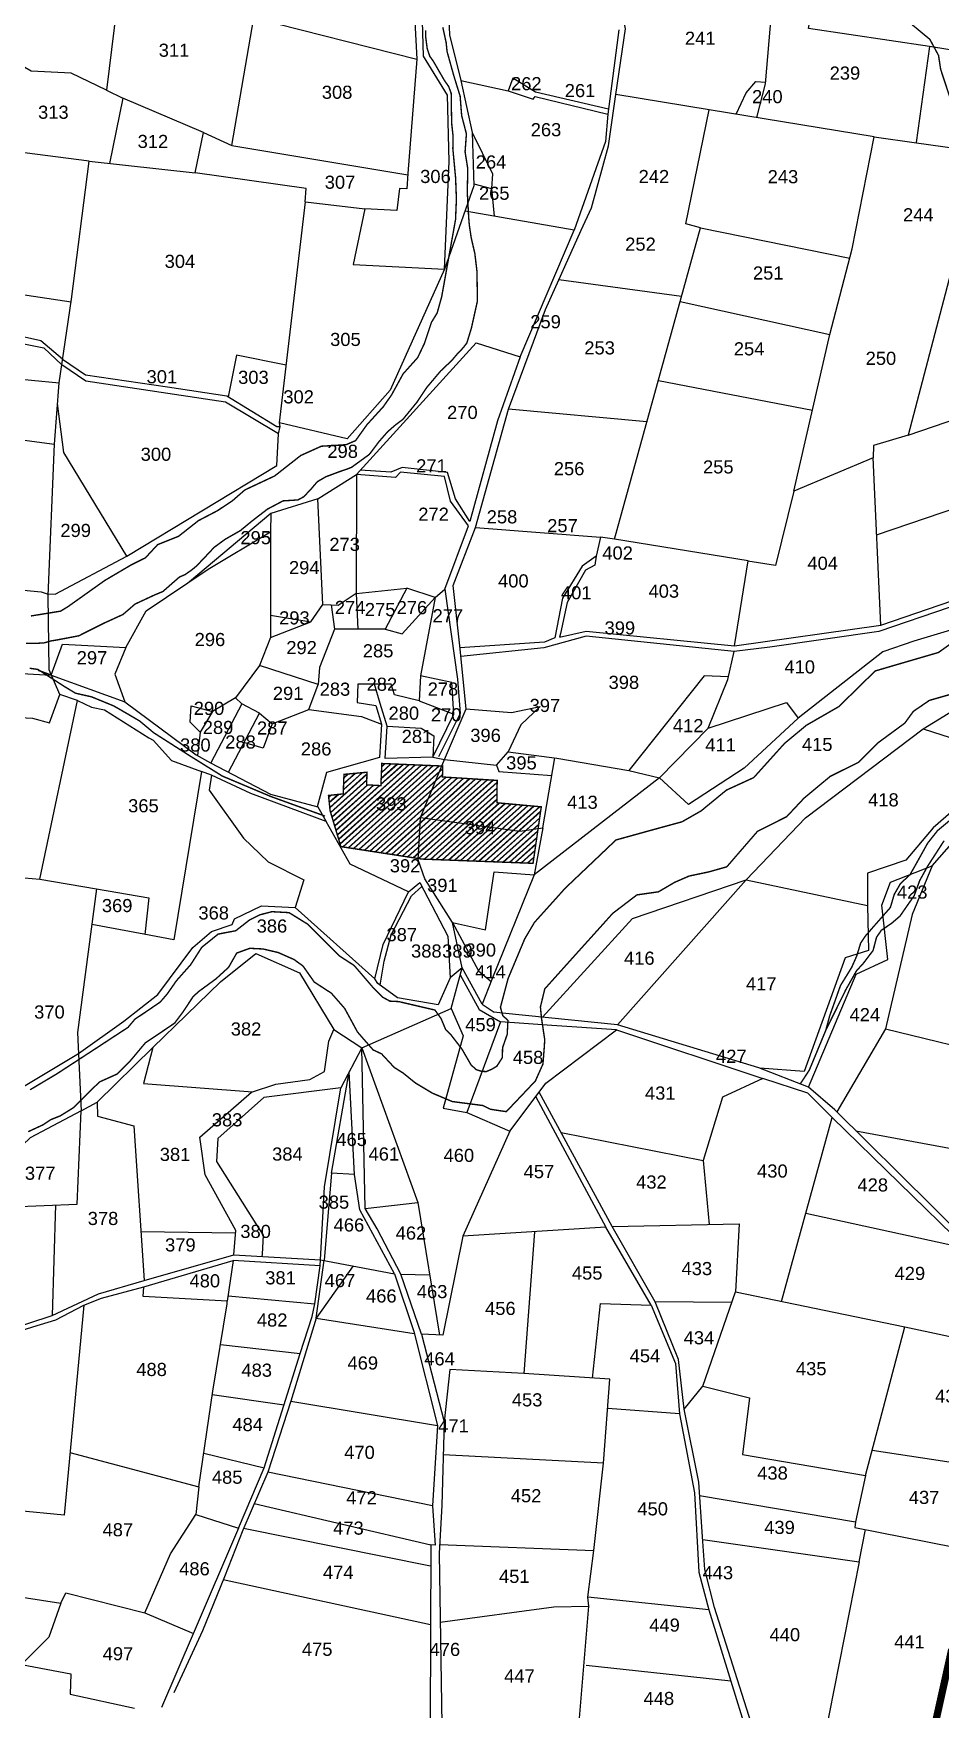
# Model space of a CAD drawing. Header units: inches. Extents: x 192867 to 224088, y 1602358 to 1617481.
# Drawn here: x 202116 to 203360, y 1606517 to 1608818 of the extents above; entities that cross this region are included whole.
import ezdxf

# ---------------------------------------------------------------- set-up
doc = ezdxf.new("R2010")
doc.units = ezdxf.units.IN
doc.header["$LTSCALE"] = 15
doc.header["$MEASUREMENT"] = 0
doc.linetypes.add('HIDDEN2', pattern=[0.1875, 0.125, -0.0625])
for name, color, linetype in [('PLOTS', 7, 'Continuous'), ('PLOTS NO', 7, 'Continuous'), ('STREAMS', 4, 'Continuous'), ('TEXT', 1, 'Continuous'), ('VILLAGE BOUNDRY', 5, 'Continuous')]:
    doc.layers.add(name, color=color, linetype=linetype)
doc.styles.get("Standard").update_dxf_attribs({"font": 'arial.ttf'})

msp = doc.modelspace()

# ---------------------------------------------------------------- hatches: boundary and pattern name
at = {"layer": 'TEXT'}
h = msp.add_hatch(dxfattribs=at)
h.set_pattern_fill('JIS_RC_15', color=256, scale=0.386816, angle=-3.0448)
h.set_pattern_definition([(41.95516, (194905.764, 1603779.466), (-3.8790808, 4.314942), []), (41.95516, (194906.0443, 1603779.4514), (-3.8790808, 4.314942), []), (41.95516, (194906.3244, 1603779.4365), (-3.8790808, 4.314942), [])])
h.paths.add_polyline_path([(202520.6, 1607771.8), (202540.7, 1607774), (202541.8, 1607800.8), (202573.4, 1607803.7), (202572.8, 1607786.4), (202592.4, 1607785.3), (202593.7, 1607815.7), (202677.3, 1607812.2), (202676.8, 1607797.2), (202751.9, 1607792.5), (202751.6, 1607761.8), (202812.4, 1607756.2), (202801.1, 1607678.7), (202648.7, 1607684.5), (202537.5, 1607701.6), (202522.7, 1607750.9)])

# ---------------------------------------------------------------- linework, layer by layer
at = {"layer": 'PLOTS'}
for points in [[(201630.5, 1609387.5), (201680.6, 1609253.9), (201720.9, 1609149.2), (201745.4, 1609092.4), (201809.2, 1609023.9), (201828.6, 1608879), (201899.1, 1608714.7), (201948.5, 1608643.5), (202044.2, 1608468.5), (202097.9, 1608397.2), (202102.5, 1608391.9), (202130, 1608386.1), (202154.6, 1608362.9)], [(202047.8, 1608902.4), (202062.9, 1609094.3), (202255.6, 1609080.3), (202233.3, 1608881.9), (202215.9, 1608740), (202167.5, 1608763.2), (202112.7, 1608766.2), (202089.8, 1608779.5)], [(202722, 1608139.6), (202767.6, 1608302.2), (202818.2, 1608439.1), (202867.3, 1608547.9), (202881.2, 1608578.6), (202904.6, 1608663.7), (202914.8, 1608734), (202927.9, 1608824.3), (202907, 1608930), (202893.7, 1609017.5)], [(202679.7, 1608494.1), (202685.9, 1608642.1), (202683.6, 1608733.3), (202650.8, 1608786.8), (202647.7, 1608899.8)], [(202155.8, 1608370.9), (202125.8, 1608395.7), (202103.6, 1608400.8), (202054.7, 1608466.5), (201975.6, 1608606.4), (201931.8, 1608683.9), (201903.9, 1608717.2), (201837.1, 1608878.5), (201828.6, 1608879)], [(202636.3, 1608886.2), (202641.8, 1608782.3), (202629.4, 1608625.8), (202627.8, 1608604.6), (202617.8, 1608605.1), (202614.2, 1608574.6), (202570.3, 1608577), (202554.2, 1608500.7), (202679.7, 1608494.1), (202605, 1608328.1), (202546.3, 1608261.4), (202453.2, 1608283.1), (202488.8, 1608586.8), (202570.3, 1608577)], [(202683.4, 1608888.7), (202686.3, 1608815.8), (202701.9, 1608753.3), (202717.4, 1608681.9), (202720, 1608608.5), (202679.7, 1608494.1)], [(203591.1, 1608759.6), (203345, 1608799.7), (203179.1, 1608824.6), (203181.1, 1608837.9), (202944.3, 1608870.9), (202933.3, 1608850.4), (202922.8, 1608850.2)], [(202388.1, 1608663.8), (202418, 1608839.2), (202641.8, 1608782.3)], [(202918.8, 1608822.7), (202903.7, 1608706.8), (202900.3, 1608669.5), (202857.4, 1608547.6), (202707.8, 1608573.9)], [(203127.9, 1608845.3), (203119.6, 1608748.5), (203107.7, 1608702.4)], [(203345, 1608799.7), (203326.7, 1608668)], [(202904.6, 1608713.8), (202804.5, 1608737.3), (202773.3, 1608756.3), (202767, 1608738.9)], [(202215.9, 1608740), (202238.4, 1608729.2), (202220.2, 1608639.5)], [(202701.9, 1608753.3), (202767, 1608738.9), (202801.5, 1608727.7), (202803.8, 1608731.3), (202903.7, 1608706.8)], [(202912.9, 1608123.5), (203030.9, 1608551), (203010.9, 1608556.6), (203042.6, 1608713.1), (202914.8, 1608734)], [(203079.9, 1608707), (203093.3, 1608736.2), (203106.7, 1608752), (203119.8, 1608750.9)], [(202349.1, 1608681.9), (202238.4, 1608729.2)], [(203159, 1608189.5), (203208.4, 1608404.6), (203238.9, 1608522.1), (203269.1, 1608676), (203042.6, 1608713.1)], [(202488.7, 1608586.5), (202489.7, 1608605.1), (202337.6, 1608626.7), (202349.1, 1608681.9), (202388.1, 1608663.8), (202629.3, 1608623.6)], [(202717.4, 1608681.9), (202745.5, 1608625.2), (202744.1, 1608604.9)], [(203269.1, 1608676), (203327.1, 1608667.9), (203494.6, 1608644.5), (203580.7, 1608636.3), (203707, 1608622.5)], [(202192.5, 1608642.5), (202075.1, 1608657.6)], [(202137.2, 1607944.3), (202136.1, 1608046.3), (202144.8, 1608253.9), (202150.9, 1608338.1), (202168.1, 1608452.9), (202192.5, 1608642.5), (202337.6, 1608626.7)], [(202719.9, 1608611.2), (202744.1, 1608604.9), (202747.6, 1608566.9)], [(202783.6, 1608373.7), (202857.4, 1608547.6)], [(203030.9, 1608551), (203235.6, 1608509.4)], [(203481.9, 1608539.9), (203387.8, 1608548.5), (203371.5, 1608479.3), (203315.6, 1608266.6), (203268.2, 1608252.2), (203267.5, 1608235.5)], [(203004.9, 1608456.7), (202836.5, 1608479.6)], [(202054.7, 1608466.5), (202167.6, 1608449.6)], [(201715.2, 1608442), (201930.2, 1608413.8), (201924.8, 1608372.3), (202075.2, 1608345.4), (202150.9, 1608338.1)], [(203003, 1608449.9), (203208.4, 1608404.6)], [(202558.8, 1608212.6), (202722.9, 1608393.2), (202783.6, 1608373.7), (202752.4, 1608286.1), (202714.4, 1608148), (202694.9, 1608178.9), (202683.7, 1608215.2), (202621.7, 1608222.1), (202606.2, 1608215.5), (202564.2, 1608218.5)], [(203315.6, 1608266.6), (203437.2, 1608308), (203695.2, 1608385.7)], [(202452.1, 1608268.1), (202379.5, 1608311.9), (202187.7, 1608340.6), (202154.6, 1608362.9)], [(202155.8, 1608370.9), (202187.2, 1608349.4), (202299.5, 1608332.6), (202381, 1608320.4), (202449.8, 1608278.4), (202454.2, 1608278.1), (202453.2, 1608283.1)], [(202462.4, 1608362.3), (202394.5, 1608376.1), (202382.9, 1608319.2)], [(203184.5, 1608300.2), (202973, 1608341.2)], [(201688.5, 1608331.1), (201911.8, 1608290.7), (202033.9, 1608268.6), (202144.8, 1608253.9)], [(202136.2, 1608048.4), (202145.6, 1608048.1), (202243.8, 1608100.4), (202157.5, 1608242.5), (202148.9, 1608310)], [(202957.4, 1608284.7), (202767.6, 1608302.2)], [(202243.8, 1608100.4), (202449.9, 1608224.8), (202452.1, 1608268.1), (202454.2, 1608278.1)], [(203272.3, 1608129.8), (203520.9, 1608214.4), (203687.1, 1608271)], [(203278, 1608005.7), (203267.5, 1608235.5), (203159, 1608189.5), (203133.6, 1608087.5), (203095.9, 1608093.4)], [(202505.7, 1608179.1), (202558.8, 1608212.6), (202558.3, 1608049.1), (202534, 1608032.5), (202524.1, 1608033.1)], [(202666.9, 1608043.6), (202680.2, 1608055.1), (202712.4, 1608142.1), (202687.8, 1608175.9), (202679.7, 1608209.5), (202619.5, 1608215.7), (202612.3, 1608208.3), (202558.8, 1608212.6)], [(202512.6, 1608034), (202505.7, 1608179.1), (202441.4, 1608158.8), (202441.2, 1608133.6)], [(202441.4, 1608158.8), (202329.7, 1608064.9)], [(202242.5, 1607974.9), (202270.6, 1608025.2), (202355.7, 1608082.5), (202441.2, 1608133.6), (202440.8, 1607988.8), (202426, 1607950), (202392.9, 1607905.7), (202361.5, 1607887.2), (202344.4, 1607858.7), (202340.7, 1607826.9)], [(202679.5, 1607821), (202709.6, 1607890.8), (202700.5, 1607977), (202691.7, 1608060), (202722, 1608139.6), (202893.8, 1608126.4), (202887.7, 1608100.4), (202868.4, 1608086.5), (202841.3, 1608042.5), (202831.2, 1607988.2), (202816.8, 1607982.4), (202700.7, 1607974.4)], [(203680.5, 1608149.3), (203608.6, 1608118.6), (203478, 1608069.7), (203372, 1608030), (203275.3, 1607996.8), (203126.1, 1607975.5), (203077.2, 1607969.6)], [(203077.6, 1607977.1), (203278, 1608005.7), (203440.7, 1608061.6), (203602.1, 1608121.8), (203680.8, 1608154.8)], [(202887.7, 1608100.4), (202885.8, 1608088.1), (202873, 1608081.2), (202848.1, 1608036.7), (202838.7, 1607994.2), (202837.3, 1607988.9), (202873.9, 1607997.3), (203077.6, 1607977.1), (203096, 1608093.8), (202912.9, 1608123.5), (202893.8, 1608126.4)], [(202023.1, 1608065.8), (202077.6, 1608060.1), (202092.4, 1608054.6), (202126.3, 1608051.3), (202136.2, 1608048.3)], [(202666.9, 1608043.6), (202646.8, 1607936.1), (202644.9, 1607901.9), (202610.9, 1607910), (202606.5, 1607924.5), (202561, 1607924.5), (202559.7, 1607899.6), (202585.3, 1607895.2), (202593.1, 1607869.5), (202590.7, 1607824), (202517.7, 1607803.4), (202504.8, 1607756.3)], [(202558.3, 1608049.1), (202560.9, 1608000.1), (202529, 1608000)], [(202558.3, 1608049.1), (202627.8, 1608056.2), (202598.2, 1608000.2), (202560.9, 1608000.1)], [(202598.2, 1608000.2), (202621.4, 1607993.7), (202666.9, 1608043.6), (202627.8, 1608056.2)], [(202680.2, 1608055.1), (202697.3, 1607931.3), (202701, 1607884.5), (202671.6, 1607824.7)], [(202440.8, 1607988.8), (202496.1, 1608010.3), (202512.6, 1608034), (202524, 1608033.4), (202529, 1608000), (202508.3, 1607947.7), (202506.4, 1607924.2)], [(202440.9, 1608019.3), (202496.1, 1608010.3)], [(203657.4, 1607990.3), (203599, 1608003.9), (203470.2, 1608032.8), (203373.9, 1607998.7), (203323.3, 1607983.7), (203281, 1607969), (203164.7, 1607877.9), (203090.6, 1607809.2), (203014.5, 1607759.4), (202974.6, 1607795.8), (202802.5, 1607662.9)], [(202140.3, 1607937.1), (202155.7, 1607979.5), (202242.5, 1607974.9), (202227.3, 1607938.5), (202241.2, 1607900.5)], [(203077.2, 1607969.6), (202874.1, 1607990.4), (202815.7, 1607974.5), (202702, 1607962.4)], [(201882.6, 1607951.5), (202140.3, 1607937.1)], [(202443.2, 1607870.1), (202493.5, 1607889.6), (202506.4, 1607924.2), (202426, 1607950)], [(203041.4, 1607864.4), (203068.5, 1607930.9), (203077.2, 1607969.6)], [(201694.3, 1607637.1), (201872.9, 1607610.3), (201912.4, 1607603.8), (201919.4, 1607683.8), (201926.2, 1607683.2), (201971.2, 1607904.3), (202011.6, 1607914), (202085.9, 1607902.7), (202088.5, 1607879.1), (202114.5, 1607877.7), (202137.7, 1607871.5), (202152, 1607910.2), (202137.2, 1607944.3)], [(202140.3, 1607937.1), (202241.2, 1607900.5), (202339.1, 1607827.8), (202358.5, 1607816.8), (202440.8, 1607773.8), (202505.9, 1607756), (202517.4, 1607735.9)], [(202663.6, 1607824.5), (202692.5, 1607883.2), (202689.8, 1607926.7), (202646.8, 1607936.1)], [(203069.3, 1607934.7), (203069.3, 1607934.7), (203036, 1607936), (202932.5, 1607805.9), (202974.6, 1607795.8)], [(202124.8, 1607656.9), (202176.1, 1607902.1), (202152, 1607910.2)], [(202392.9, 1607905.7), (202401.6, 1607897.4), (202359.3, 1607816.4)], [(202598.2, 1607822.7), (202600.9, 1607867), (202591.5, 1607898.1), (202583.5, 1607924.5)], [(203336.4, 1607863.1), (203384.7, 1607893), (203435.9, 1607916.2), (203482.4, 1607915), (203501, 1607924.2)], [(202176.1, 1607902.1), (202195.7, 1607892.8), (202213.4, 1607889.3), (202273.9, 1607850.8), (202280.1, 1607847.6), (202305.1, 1607819.9), (202346.2, 1607804.6)], [(202344.4, 1607858.7), (202330.8, 1607872.6), (202332, 1607894.7), (202361.5, 1607887.2)], [(202383.4, 1607803.8), (202425.7, 1607884.8), (202401.6, 1607897.4)], [(202425.7, 1607884.8), (202443.2, 1607870.1), (202431.1, 1607836.7), (202404.6, 1607844.3)], [(202493.5, 1607889.6), (202565.7, 1607880.1), (202593.1, 1607869.5)], [(202644.9, 1607901.9), (202692.5, 1607883.2)], [(202709.6, 1607890.8), (202771.7, 1607885.6), (202810.8, 1607893.9), (202784.4, 1607869), (202767, 1607831.8)], [(202974.6, 1607795.8), (203041.4, 1607864.4), (203148.7, 1607899.5), (203164.7, 1607877.9)], [(202600.9, 1607867), (202647.5, 1607864), (202665.2, 1607853.7), (202663.6, 1607824.5), (202598.2, 1607822.7)], [(203093.3, 1607656), (203174.8, 1607741.1), (203336.4, 1607863.1), (203423, 1607835.2), (203391.7, 1607763.7), (203349.8, 1607727.2), (203312.3, 1607682.9), (203259.7, 1607665), (203259.7, 1607620.6)], [(202646.7, 1607741.5), (202679.5, 1607821)], [(202663.6, 1607824.5), (202679.5, 1607821)], [(202679.5, 1607821), (202750.9, 1607813.2), (202767, 1607831.8), (202833.7, 1607822.8), (202932.5, 1607805.9)], [(202750.9, 1607813.2), (202754.4, 1607804.9), (202827, 1607799.2)], [(202814.7, 1607727.5), (202831.1, 1607823.3)], [(203179.1, 1607371.5), (203244.5, 1607526.4), (203287.8, 1607546.5), (203279.7, 1607621.4), (203291.4, 1607652.6), (203348.7, 1607675.1), (203378.8, 1607709.6), (203450.8, 1607737.3), (203424.7, 1607798.9), (203533.2, 1607819.2), (203616.5, 1607797.7)], [(202019, 1607323.8), (202065.5, 1607365.5), (202093.2, 1607367), (202177.5, 1607417.6), (202240, 1607462.1), (202286.4, 1607498.6), (202334.3, 1607563.2), (202360.1, 1607585.2), (202388.4, 1607594.5), (202391.7, 1607602.6), (202428.8, 1607620.5), (202475, 1607618.1), (202584.2, 1607520.2), (202595.6, 1607567.1), (202630.2, 1607639.4), (202550.3, 1607677.7), (202517.4, 1607735.9), (202414.2, 1607774.5), (202360.2, 1607799.7), (202356.8, 1607778.9), (202404, 1607713.3), (202438, 1607680.9), (202486.9, 1607656.2), (202475, 1607618.1)], [(202360.2, 1607799.7), (202346.2, 1607804.6), (202308.3, 1607573.6), (202267.4, 1607581.3), (202195.8, 1607594.5)], [(202703.8, 1607535.3), (202690.6, 1607597.6), (202652.6, 1607657.3), (202643.6, 1607683.4), (202646.7, 1607741.5), (202783, 1607723), (202814.7, 1607727.5), (202802.5, 1607662.9), (202744.8, 1607519.4), (202731.1, 1607485.5), (202703.8, 1607535.3)], [(203348.7, 1607675.1), (203321.3, 1607608.2), (203284.6, 1607451.5), (203217.7, 1607337.4)], [(202050.7, 1607663.2), (202124.8, 1607656.9), (202202.3, 1607643.7), (202176.2, 1607446.6), (202181.1, 1607339), (202111.2, 1607301.8), (202091.6, 1607283.3), (202068.8, 1607281.5), (201994.1, 1607203.3), (201910.7, 1607047.7), (201734.1, 1607130.8), (201677.9, 1607145)], [(202630.2, 1607639.4), (202645.7, 1607652.4), (202684.2, 1607578.9), (202687.3, 1607521.4), (202671.2, 1607484.6), (202615.4, 1607493.9), (202588.2, 1607513.9), (202584.2, 1607520.2)], [(202690.6, 1607597.6), (202735.8, 1607587.3), (202747.7, 1607667.1), (202802.5, 1607662.9)], [(202813.9, 1607467.4), (202937.3, 1607602.9), (203093.3, 1607656), (202916.9, 1607457.2)], [(203093.3, 1607656), (203259.7, 1607620.6), (203261.3, 1607558.9), (203229.4, 1607548.9), (203172.9, 1607392.9), (203112.1, 1607397.3)], [(202202.3, 1607643.7), (202274.1, 1607631.5), (202268.5, 1607581.1)], [(202591.6, 1607511.4), (202597.1, 1607544.3), (202606.5, 1607580.6), (202634.5, 1607634.1), (202648.7, 1607646.7)], [(202690.6, 1607597.6), (202726.3, 1607531.2), (202743.6, 1607516.4)], [(202181.1, 1607339), (202203.3, 1607350.8), (202279.8, 1607426), (202326, 1607470.8), (202372.5, 1607515.9), (202420.8, 1607555), (202480.8, 1607528.2), (202527.9, 1607450.5)], [(202688.7, 1607479.3), (202703.8, 1607535.3), (202687.3, 1607521.4)], [(202701.2, 1607525.8), (202727.1, 1607478), (202756.4, 1607461.1)], [(202566.5, 1607425.5), (202688.7, 1607479.3), (202705.3, 1607441.7), (202677.9, 1607342.7), (202710.5, 1607336.8), (202769.3, 1607311.1), (202705, 1607166.7), (202677.4, 1607030.8), (202648.1, 1607032.4), (202619.9, 1607114.8), (202587.5, 1607176.8), (202570.8, 1607204.9), (202643.2, 1607213.2), (202672.6, 1607031.1)], [(202731.1, 1607485.5), (202747.7, 1607474.5)], [(203480.8, 1607076.1), (203349.2, 1607207.7), (203214.9, 1607340.2), (203179.1, 1607371.5), (203110.6, 1607397.9), (202916.9, 1607457.2), (202759, 1607472.8), (202747.7, 1607474.5)], [(202390.7, 1607141.4), (202393.3, 1607174.6), (202351.3, 1607251.2), (202344.2, 1607302.9), (202414.9, 1607364.7), (202448.3, 1607375.3), (202494.9, 1607381.9), (202514.9, 1607393), (202521.2, 1607434.4), (202527.9, 1607450.5), (202566.5, 1607425.5), (202537.4, 1607370.3)], [(202756.4, 1607461), (202756.4, 1607461), (202710.5, 1607336.8)], [(202769.3, 1607311.1), (202809.5, 1607364.6), (202818.8, 1607377), (202915.8, 1607450.2), (202826.9, 1607456.2), (202756.4, 1607461.1)], [(202915.8, 1607450.2), (203116.2, 1607383.4)], [(203284.6, 1607451.5), (203445.8, 1607412.2), (203455.9, 1607453.5), (203545.2, 1607436.7)], [(202279.8, 1607426), (202266.9, 1607376.6), (202416.5, 1607365.2)], [(202570.8, 1607204.9), (202566.5, 1607425.5)], [(202566.5, 1607425.5), (202643.2, 1607213.2)], [(202524.7, 1607253.3), (202549, 1607392.3)], [(202556.4, 1607251.6), (202549, 1607392.3)], [(203142, 1607077.4), (203211.6, 1607330), (203177.9, 1607363), (203116.2, 1607383.4), (203061, 1607357.5), (203034.5, 1607270.9), (203042.8, 1607183)], [(202203.3, 1607350.8), (202203.9, 1607331.5), (202253.4, 1607318.2), (202267.8, 1607106.2)], [(202509.3, 1607126.3), (202515.1, 1607234.4), (202537.4, 1607370.3), (202431.9, 1607357.3), (202368.8, 1607300.9), (202367.1, 1607269.2), (202420.8, 1607184), (202430.8, 1607168.1), (202429.4, 1607142), (202429.2, 1607139.1)], [(202804.8, 1607358.3), (202900.8, 1607179.2), (202705, 1607166.7)], [(203100.4, 1606498.8), (203049.8, 1606657), (203036.8, 1606709.4), (203033.6, 1606754), (203028.3, 1606829.1), (203008.6, 1606929.4), (203000.7, 1606997.8), (202968.5, 1607076.7), (202909.8, 1607180.3), (202809.5, 1607364.6)], [(201994.1, 1607203.3), (202175.6, 1607211), (202181.1, 1607339)], [(203211.6, 1607330), (203395, 1607150.6)], [(202839.6, 1607309.3), (203034.5, 1607270.9)], [(203243.9, 1607311.6), (203510.7, 1607262)], [(202611.2, 1607115.4), (202563.6, 1607202.9), (202556.4, 1607251.6), (202524.7, 1607253.3), (202518.3, 1607178), (202514.6, 1607133.4)], [(202145.9, 1607209.8), (202141.7, 1607058.2)], [(203175.4, 1607198.5), (203395, 1607150.6), (203479.3, 1607067.3)], [(202263.2, 1607173.2), (202393, 1607171.6)], [(202802.9, 1607172.9), (202788.4, 1606978.4), (202687.2, 1606983.7), (202679.3, 1606912.1), (202675.9, 1606797.8), (202672.2, 1606731.4), (202675.8, 1606496)], [(202882.7, 1606972), (202893.6, 1607074.5), (202963, 1607072.1), (202900.8, 1607179.2)], [(202909.8, 1607180.3), (203083.9, 1607183.8), (203078.9, 1607090.5)], [(201723.7, 1606911.5), (201818.2, 1606940.1), (201920.3, 1606982.1), (201995, 1607008.8), (202053.8, 1607035.7), (202077.6, 1607036.8), (202141.7, 1607058.2), (202204.9, 1607087.9), (202267.8, 1607106.2), (202390.7, 1607141.4), (202509.8, 1607134.3), (202611.2, 1607115.4), (202637.6, 1607035.8), (202670.2, 1606907.2), (202663, 1606796.5), (202666.8, 1606742.7), (202660.7, 1606743), (202660, 1606501)], [(201723.9, 1606905.3), (201809.6, 1606930.4), (201924.9, 1606975.9), (201995.8, 1607001.6), (202021.3, 1607014.1), (202037.2, 1607019.9), (202059.1, 1607030.5), (202078.8, 1607031), (202114.9, 1607042.2), (202146.5, 1607051.9), (202184.9, 1607072), (202209, 1607082), (202267.4, 1607097.4), (202389.9, 1607133.3), (202381.7, 1607077.7), (202266.3, 1607083.9), (202267.1, 1607097.3)], [(202554.3, 1607126), (202503.5, 1607054.2), (202469, 1606940.5), (202437.4, 1606842.9), (202403, 1606763.3), (202377.8, 1606699.4), (202347.6, 1606625.2), (202308.2, 1606539.9)], [(202342.7, 1606822.9), (202338.6, 1606785), (202397.1, 1606766), (202432.5, 1606848.7), (202459.5, 1606934.5), (202481.9, 1607005.7), (202498, 1607056.7), (202501.6, 1607074.2), (202509.3, 1607126.3), (202389.9, 1607133.3)], [(202503.5, 1607054.2), (202514.7, 1607134)], [(202619.9, 1607114.8), (202659.3, 1607113.8)], [(202165.9, 1606869.7), (202342.7, 1606822.9), (202361.9, 1606954), (202381.5, 1607074.2), (202381.7, 1607077.7)], [(202382.8, 1607085.2), (202501.6, 1607074.2)], [(203073.7, 1607075.7), (202968.5, 1607076.7)], [(203033.9, 1606960.8), (203078.9, 1607090.5), (203311.2, 1607042.4)], [(202184.9, 1607072), (202157.8, 1606783.9), (202091.6, 1606790.1), (202079.7, 1606674.5), (202153.3, 1606663.3), (202136.8, 1606616.5), (202099.6, 1606579.1), (202167.2, 1606566.2), (202166.1, 1606538.2), (202254.6, 1606518.8)], [(202503.5, 1607054.2), (202638.1, 1607033.5)], [(202963, 1607072.1), (202996.6, 1606992.1), (203002, 1606923.1), (202903.5, 1606930.3)], [(202648.1, 1607032.4), (202679.3, 1606912.1)], [(203256.9, 1606838.4), (203311.2, 1607042.4), (203471.5, 1607008)], [(202372.3, 1607018), (202481.9, 1607005.7)], [(202863.4, 1606489), (202877.6, 1606659.1), (202876.3, 1606671.4), (202884.3, 1606735.6), (202897.9, 1606855.2), (202906.4, 1606970.4), (202788.4, 1606978.4)], [(203008.6, 1606929.4), (203033.9, 1606960.8), (203097.9, 1606944.9), (203088.5, 1606867.1), (203256.9, 1606838.4), (203243.2, 1606774.8)], [(202361.2, 1606949.4), (202459.8, 1606935.5)], [(202469, 1606940.5), (202670.2, 1606907.2)], [(203002, 1606923.1), (203022.4, 1606814.5), (203028.3, 1606705.5), (203042.2, 1606653.9), (202876.3, 1606671.4)], [(202349.5, 1606868.9), (202432.5, 1606848.7)], [(203266.2, 1606873.3), (203449.9, 1606845)], [(202897.9, 1606855.2), (202678, 1606866.6)], [(202663, 1606796.5), (202437.4, 1606842.9)], [(202418.8, 1606799.8), (202660.7, 1606743)], [(203029.6, 1606810.9), (203243.2, 1606774.8), (203242.7, 1606767.1), (203411.7, 1606733.6)], [(202268.6, 1606650), (202303.7, 1606730.9), (202338.6, 1606785)], [(202397.1, 1606766), (202335.1, 1606621.2), (202291.7, 1606519.7)], [(202660.6, 1606713.8), (202404, 1606765.6)], [(203248.4, 1606719.8), (203257.2, 1606764.2)], [(202672.9, 1606743.6), (202884.3, 1606735.6)], [(203033.9, 1606750.4), (203248.4, 1606719.8), (203200.6, 1606476.5)], [(202376.3, 1606695.7), (202660.4, 1606633.7)], [(202153.3, 1606663.3), (202160.1, 1606677.4), (202268.6, 1606650), (202335.2, 1606621.5)], [(202673.7, 1606636.8), (202829.6, 1606658), (202877.6, 1606659.1)], [(203042.2, 1606653.9), (203072.4, 1606556.1), (202874, 1606577.7)], [(203072.4, 1606556.1), (203093.9, 1606486.7)]]:
    msp.add_lwpolyline(points, dxfattribs=at)
at = {"layer": 'PLOTS NO', "const_width": 1.93}
msp.add_lwpolyline([(202140.3, 1607937.1), (202122.1, 1607943.7)], dxfattribs=at)
at = {"layer": 'STREAMS', "const_width": 1.93}
for points in [[(202105.7, 1607980.5), (202119.2, 1607980.6), (202130.5, 1607981.3), (202140.6, 1607984.1), (202147.1, 1607985.1), (202178.1, 1607991), (202212.7, 1608008.4), (202238.6, 1608020.2), (202255.3, 1608034.6), (202281.7, 1608046.9), (202293.4, 1608051.8), (202316, 1608071.6), (202323.7, 1608074.9), (202332.6, 1608081.1), (202339.6, 1608086.9), (202350.3, 1608098.1), (202363.7, 1608112.4), (202379, 1608123.6), (202399.7, 1608135.4), (202415.2, 1608148.2), (202436.7, 1608164.8), (202458.2, 1608176.2), (202478.6, 1608177.5), (202486.5, 1608181.8), (202496.1, 1608191.8), (202505.2, 1608202.5), (202517.1, 1608209.4), (202535.4, 1608216.2), (202544.7, 1608219.4), (202552.1, 1608222.2), (202576.6, 1608240), (202590.2, 1608258), (202601.6, 1608271), (202612, 1608280.1), (202622.6, 1608288.1), (202642, 1608311.8), (202655.1, 1608331.6), (202674.4, 1608354.5), (202689.7, 1608369), (202696.9, 1608377.5), (202705.4, 1608386.5), (202710.3, 1608392.9), (202716.6, 1608413.5), (202724.8, 1608450.4), (202724.2, 1608491.2), (202721.3, 1608515.6), (202716.3, 1608537.3), (202713.7, 1608554.7), (202712.9, 1608564.4), (202710.9, 1608599.5), (202711.6, 1608632), (202707.9, 1608655.2), (202709.7, 1608680), (202703.2, 1608705), (202701.1, 1608731.7), (202692.5, 1608759.5), (202683.2, 1608792.9), (202681.9, 1608805.4), (202677.3, 1608826.4)], [(202653.7, 1608822.2), (202653.7, 1608814.4), (202655.9, 1608797.2), (202659.5, 1608786.5), (202664.5, 1608779.4), (202679.5, 1608753.4), (202685.4, 1608745), (202688.8, 1608735.7), (202689.2, 1608725), (202689.2, 1608710.5), (202689.5, 1608694.4), (202691.5, 1608676.2), (202691.1, 1608659.8), (202694.9, 1608619.3), (202696, 1608590.4), (202694.8, 1608562.3), (202675.8, 1608456.4), (202669.6, 1608434.1), (202661.7, 1608421.2), (202652.2, 1608392.5), (202642.9, 1608372.9), (202622.8, 1608350.4), (202607.1, 1608321.7), (202595.6, 1608305.3), (202573.4, 1608280.9), (202557.7, 1608258.9), (202544.7, 1608253.3), (202510.7, 1608251.2), (202482.5, 1608238.5), (202446.7, 1608210.4), (202405.8, 1608191.2), (202388.7, 1608176.3), (202368.2, 1608162.7), (202342.2, 1608149.1), (202314.9, 1608127.6), (202286.2, 1608116.1), (202269.4, 1608098), (202249.9, 1608088.3), (202213.8, 1608067), (202163.2, 1608031), (202153, 1608024.8), (202112.3, 1608018.2)], [(203320.3, 1608830.5), (203345.4, 1608809.7), (203357.3, 1608787.6), (203360.2, 1608768.5), (203386.6, 1608688.6)], [(202111.2, 1607367.8), (202147.8, 1607389.6), (202199.8, 1607423.5), (202226.2, 1607440.8), (202245.6, 1607453.5), (202255.2, 1607464.9), (202268.3, 1607473.6), (202289.7, 1607488.2), (202299.3, 1607499.3), (202312.1, 1607517.7), (202331.4, 1607539.4), (202346.8, 1607563.5), (202358.9, 1607573.2), (202369.2, 1607581.5), (202381, 1607583.8), (202393.3, 1607586.1), (202412.1, 1607600.8), (202426.1, 1607607.9), (202443, 1607612.3), (202466.4, 1607611), (202480.8, 1607602.1), (202492.2, 1607595), (202505.1, 1607582), (202524.8, 1607562.1), (202535.6, 1607551.5), (202555.8, 1607538.4), (202570.1, 1607521.7), (202581.3, 1607508.6), (202594.8, 1607494.9), (202604.8, 1607489.5), (202616.8, 1607488.9), (202653.1, 1607480.4), (202666.5, 1607477.3), (202674.8, 1607465.9), (202681.4, 1607450.2), (202688.8, 1607442.9), (202703.5, 1607423.8), (202712.4, 1607408.4), (202716.2, 1607401.8), (202723.2, 1607395.5), (202730.6, 1607393.1), (202736.9, 1607392.8), (202744.8, 1607396.2), (202751.5, 1607400.2), (202758.7, 1607411.5), (202759, 1607412), (202759.3, 1607425.5), (202765.7, 1607444), (202766.7, 1607463.2), (202759.6, 1607469.5), (202756.4, 1607481.1), (202766.9, 1607520.6), (202776.5, 1607543.5), (202789.7, 1607575), (202803, 1607597.5), (202845.3, 1607644.6), (202889.8, 1607686.9), (202914.8, 1607710.7), (202963.5, 1607724.2), (203005.5, 1607735.7), (203031.7, 1607750.7), (203066.4, 1607779.2), (203103.9, 1607796.4), (203119.7, 1607814), (203146, 1607843.2), (203175.9, 1607868.1), (203220.7, 1607893.9), (203245.4, 1607918.2), (203270.4, 1607942.7), (203298.3, 1607950.9), (203341.8, 1607963.6), (203357.2, 1607968.1), (203377.4, 1607982.5)], [(202110.8, 1607946.4), (202122, 1607944.8), (202158.6, 1607921.2), (202173.5, 1607912.2), (202195.6, 1607907.2), (202225.8, 1607894.8), (202242.7, 1607885.1), (202261.4, 1607874.1), (202280.8, 1607857.9), (202331.5, 1607825.5), (202375, 1607798.4), (202441.2, 1607770.5), (202515.7, 1607743.5)], [(203401.1, 1607918.5), (203344.7, 1607902.3), (203322.8, 1607887.3), (203311, 1607871.1), (203275.1, 1607844.7), (203247.5, 1607817.3), (203208.7, 1607798), (203172.8, 1607768.1), (203149, 1607742.7), (203109, 1607722.6), (203082.5, 1607692), (203066.9, 1607673.9), (203042.2, 1607666.9), (203015.1, 1607661.2), (202995.2, 1607652.5), (202973.2, 1607639.6), (202943.5, 1607635.3), (202910.3, 1607609.9), (202886.3, 1607583.2), (202854.6, 1607548), (202817.2, 1607506.3), (202811.2, 1607481.4), (202812.7, 1607466.1), (202815.7, 1607446.1), (202817.1, 1607436.8), (202816.6, 1607427.3), (202814.7, 1607403.2), (202804.3, 1607379.9), (202787.5, 1607362.1), (202773, 1607346.8), (202764.4, 1607337.8), (202754.3, 1607339.3), (202742.5, 1607341.1), (202732.4, 1607346.2), (202704.6, 1607349.8), (202690.2, 1607351.7), (202662.8, 1607363.3), (202639.7, 1607377.2), (202622.9, 1607390.8), (202610.7, 1607398.5), (202593.4, 1607417.1), (202581.7, 1607422.6), (202568.3, 1607437.9), (202560.2, 1607447.3), (202552.7, 1607461.2), (202542.8, 1607479.4), (202524.5, 1607500.4), (202501, 1607515.7), (202485.6, 1607537.7), (202473.3, 1607546.6), (202451.6, 1607556.2), (202430.8, 1607561.1), (202412.6, 1607562), (202394.7, 1607555.5), (202383.4, 1607535.8), (202366.1, 1607520), (202342.9, 1607503), (202335, 1607495.9), (202320.9, 1607474.6), (202309.6, 1607459.4), (202290.9, 1607446.7), (202269.4, 1607432.3), (202248.9, 1607407.8), (202230.5, 1607389.4), (202206.3, 1607378.5), (202185.3, 1607357.8), (202170.3, 1607343), (202152.8, 1607332.1), (202139.6, 1607326.8), (202129, 1607319.7), (202108.6, 1607310.3)], [(203202.7, 1607449.6), (203208, 1607469.3), (203222.8, 1607510.9), (203238.2, 1607535.9), (203245.1, 1607551.5), (203250.5, 1607569.3), (203256.9, 1607578.8), (203267.5, 1607591), (203267.5, 1607591), (203277.6, 1607602.5), (203291.2, 1607618), (203296.5, 1607635.9), (203305, 1607650.8), (203318.2, 1607663.1), (203324.8, 1607674.8), (203332.5, 1607688.6), (203342.4, 1607706.4), (203355.9, 1607723.5), (203374.1, 1607738.7)], [(203364.9, 1607709.7), (203353.5, 1607692), (203346.9, 1607681.8), (203342.2, 1607674.5), (203331.5, 1607655.1), (203323.9, 1607634.3), (203316.3, 1607623.4), (203304.4, 1607606.2), (203293, 1607596.4), (203278.8, 1607586.7), (203272.3, 1607577.3), (203267.5, 1607559), (203253.6, 1607540.7), (203244.9, 1607531.4), (203230.3, 1607505.5), (203202.7, 1607449.6), (203180, 1607394.7), (203167.7, 1607376)]]:
    msp.add_lwpolyline(points, dxfattribs=at)
at = {"layer": 'TEXT', "const_width": 1.93}
msp.add_lwpolyline([(202520.6, 1607771.8), (202540.7, 1607774), (202541.8, 1607800.8), (202573.4, 1607803.7), (202572.8, 1607786.4), (202592.4, 1607785.3), (202593.7, 1607815.7), (202677.3, 1607812.2), (202676.8, 1607797.2), (202751.9, 1607792.5), (202751.6, 1607761.8), (202812.4, 1607756.2), (202801.1, 1607678.7), (202648.7, 1607684.5), (202537.5, 1607701.6), (202522.7, 1607750.9)], close=True, dxfattribs=at)
at = {"layer": 'VILLAGE BOUNDRY', "color": 5, "linetype": 'HIDDEN2', "ltscale": 14, "const_width": 10}
msp.add_lwpolyline([(203375.4, 1606599.8), (203342.2, 1606450.1), (203325.9, 1606280.9), (203316.8, 1606109.2), (203301.9, 1605830), (203299.5, 1605784.1), (203267.3, 1605615.5), (203153.1, 1605558.6), (203095.5, 1605557.8), (202992.8, 1605497.2), (202950.9, 1605495.6), (202897, 1605455.3), (202819.6, 1605367.7), (202660.4, 1605198.7), (202542.1, 1605080.3), (202406.9, 1604926.5), (202348.2, 1604787.3), (202320.4, 1604683.9), (202295.7, 1604593.9), (202255.2, 1604549.8), (202229.2, 1604538.6)], dxfattribs=at)

# ---------------------------------------------------------------- texts
at = {"layer": 'PLOTS NO'}
for s, p in [('311', (202287.7, 1608785.8)), ('241', (203009.4, 1608802.2)), ('262', (202770.9, 1608739.9)), ('239', (203207.9, 1608754.4)), ('308', (202511.4, 1608728.1)), ('261', (202844.6, 1608730.4)), ('240', (203101.5, 1608722.1)), ('313', (202122.2, 1608700.7)), ('263', (202797.9, 1608676.7)), ('312', (202258.7, 1608660.6)), ('264', (202722.5, 1608632.4)), ('307', (202515.4, 1608604.6)), ('306', (202646.3, 1608612.5)), ('242', (202945.9, 1608612.4)), ('243', (203122.9, 1608612.2)), ('265', (202726.9, 1608589.5)), ('244', (203308.6, 1608559.9)), ('252', (202927.5, 1608519.6)), ('304', (202295.8, 1608496)), ('251', (203102.7, 1608480)), ('259', (202797.3, 1608413.1)), ('305', (202522.8, 1608388.8)), ('253', (202871.4, 1608377.2)), ('254', (203076.5, 1608375.9)), ('250', (203257.3, 1608362.9)), ('301', (202271, 1608337.6)), ('303', (202396.6, 1608336.8)), ('302', (202458.6, 1608310)), ('270', (202683.2, 1608288.6)), ('300', (202262.9, 1608231.2)), ('298', (202519, 1608235.2)), ('271', (202640.8, 1608215.3)), ('256', (202829.6, 1608211.4)), ('255', (203034.2, 1608213.8)), ('272', (202643.7, 1608148.9)), ('258', (202737.6, 1608145.3)), ('299', (202152.8, 1608126.6)), ('295', (202399.7, 1608116.7)), ('257', (202820.5, 1608133.2)), ('273', (202521.7, 1608107.5)), ('402', (202896.1, 1608095.7)), ('294', (202466.3, 1608075.6)), ('404', (203177.4, 1608081.6)), ('400', (202753.1, 1608057.4)), ('401', (202839.4, 1608041.1)), ('403', (202959.5, 1608043.3)), ('293', (202452.8, 1608006.6)), ('274', (202529.2, 1608020.9)), ('275', (202570.4, 1608018)), ('276', (202614, 1608020.7)), ('277', (202663.3, 1608009.5)), ('296', (202337, 1607976.9)), ('399', (202899.2, 1607992.8)), ('292', (202462.7, 1607965.8)), ('285', (202567.6, 1607961.4)), ('297', (202175.2, 1607951.9)), ('410', (203145.9, 1607939.3)), ('283', (202508.4, 1607908.7)), ('282', (202572.8, 1607915.5)), ('278', (202656.6, 1607908.9)), ('398', (202904.7, 1607918.1)), ('291', (202444.2, 1607903)), ('397', (202796.4, 1607886.4)), ('290', (202335.7, 1607882.4)), ('280', (202602.9, 1607875.8)), ('270', (202661, 1607873.6)), ('289', (202348.1, 1607856.2)), ('287', (202422.4, 1607855.4)), ('281', (202620.9, 1607843.9)), ('396', (202715, 1607845.3)), ('412', (202992.9, 1607858.7)), ('380', (202316.9, 1607832.1)), ('288', (202378.9, 1607836.2)), ('286', (202482.6, 1607826.7)), ('411', (203037.4, 1607832.2)), ('415', (203169.9, 1607832.9)), ('395', (202764.2, 1607807.6)), ('365', (202245.7, 1607748.7)), ('393', (202585.7, 1607751.3)), ('413', (202847.9, 1607753.5)), ('418', (203260.7, 1607756.8)), ('394', (202707.5, 1607718.6)), ('392', (202604.6, 1607666.3)), ('391', (202655.8, 1607639.5)), ('369', (202209.7, 1607611.7)), ('423', (203300.2, 1607630.2)), ('368', (202342.1, 1607601.6)), ('386', (202422, 1607583.6)), ('387', (202600.1, 1607571.8)), ('388', (202633.8, 1607549.3)), ('389', (202676.4, 1607549.3)), ('390', (202708.4, 1607550.7)), ('416', (202925.9, 1607539.5)), ('414', (202721.7, 1607520.8)), ('417', (203093.1, 1607504.2)), ('370', (202116.8, 1607465.6)), ('459', (202708.1, 1607448.2)), ('424', (203235.3, 1607461.9)), ('382', (202386.5, 1607442.3)), ('458', (202773.3, 1607403.3)), ('427', (203052.1, 1607404.8)), ('431', (202954.6, 1607354.3)), ('383', (202360.5, 1607317.6)), ('465', (202531.3, 1607290.6)), ('381', (202289.1, 1607270.1)), ('384', (202443.2, 1607270.6)), ('461', (202575.5, 1607270.7)), ('460', (202678.4, 1607268.8)), ('377', (202104.1, 1607244.3)), ('457', (202788.2, 1607246.5)), ('430', (203108.4, 1607247.3)), ('432', (202942.5, 1607232.2)), ('428', (203246.1, 1607228.2)), ('385', (202507, 1607204.6)), ('378', (202190.3, 1607182.2)), ('466', (202527.6, 1607173.3)), ('380', (202399.6, 1607164.4)), ('462', (202612.7, 1607162.2)), ('379', (202296.4, 1607145.9)), ('455', (202854.4, 1607107.3)), ('433', (203004.8, 1607113.4)), ('429', (203297, 1607106.8)), ('480', (202329.9, 1607096.6)), ('381', (202433.8, 1607100.7)), ('467', (202515.3, 1607096.9)), ('463', (202641.7, 1607081.8)), ('466', (202572, 1607075.8)), ('456', (202735.3, 1607058.7)), ('482', (202422.3, 1607042.8)), ('434', (203007.7, 1607018.4)), ('464', (202651.9, 1606989.5)), ('454', (202933.6, 1606993.7)), ('488', (202256.9, 1606974.9)), ('483', (202401.1, 1606973.9)), ('469', (202546.6, 1606983.8)), ('435', (203161.7, 1606976)), ('453', (202772, 1606933.2)), ('436', (203352.6, 1606938.4)), ('484', (202388.7, 1606899.3)), ('471', (202671, 1606897.4)), ('470', (202542.1, 1606861.1)), ('485', (202360.6, 1606827)), ('438', (203108.6, 1606832.7)), ('472', (202544.9, 1606798.8)), ('452', (202770.6, 1606801.6)), ('450', (202944.2, 1606783.6)), ('437', (203316.5, 1606799.3)), ('473', (202526.9, 1606757.1)), ('439', (203118.2, 1606758.1)), ('487', (202210.6, 1606754.9)), ('486', (202315.7, 1606701.3)), ('474', (202513, 1606696.5)), ('451', (202754.4, 1606690.9)), ('443', (203033.6, 1606695.9)), ('449', (202960.5, 1606624)), ('440', (203125.5, 1606610.9)), ('441', (203296.4, 1606601)), ('497', (202210.8, 1606584.7)), ('475', (202484, 1606590.8)), ('476', (202659.2, 1606590.6)), ('447', (202761.5, 1606554.2)), ('448', (202952.7, 1606523.3))]:
    msp.add_text(s, height=18, dxfattribs=at).set_placement(p)

doc.saveas('drawing.dxf')
